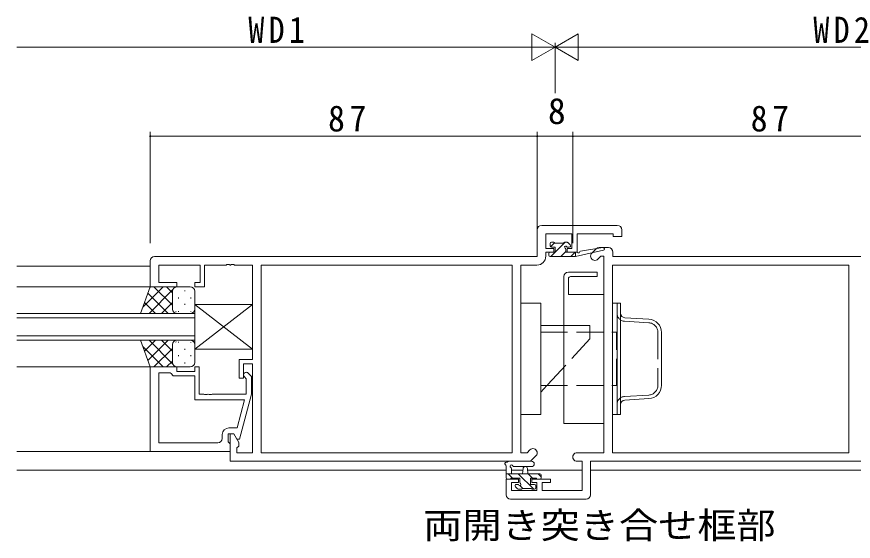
# Model space of a CAD drawing. Units: millimetres, scale not verified. Extents: x -841 to 292, y -594 to 212.
# Drawn here: x -143.8 to 44.3, y -92.6 to 25.2 of the extents above; entities that cross this region are included whole.
import ezdxf
from ezdxf.enums import TextEntityAlignment as Align

# ---------------------------------------------------------------- set-up
doc = ezdxf.new("R2010")
doc.units = ezdxf.units.MM
doc.header["$LTSCALE"] = 2
doc.linetypes.add('DASHED3', pattern=[4, 3, -1])
doc.layers.add('0-2_USER1', color=7, linetype='Continuous')
for name, color, linetype, lineweight in [('0-3_YKK_11', 7, 'Continuous', 9), ('0-4_YKK_12', 2, 'Continuous', 9), ('0-5_YKK_13', 4, 'Continuous', 9), ('0-6_YKK_D', 6, 'Continuous', 9)]:
    doc.layers.add(name, color=color, linetype=linetype, lineweight=lineweight)
doc.styles.add('ＭＳ ゴシック', font='')
doc.styles.get('ＭＳ ゴシック').set_extended_font_data('MS Gothic')

msp = doc.modelspace()

# ---------------------------------------------------------------- linework, layer by layer
at = {"layer": '0-3_YKK_11'}
for p, q in [((-8.76, -21.633), (-25.76, -21.633)), ((-26.76, -22.632), (-26.76, -28.633)), ((-24.83, -23.563), (-18.96, -23.563)), ((-24.83, -26.833), (-24.83, -23.563)), ((-18.96, -23.563), (-18.96, -26.833)), ((-17.76, -23.563), (-9.69, -23.563)), ((-17.76, -27.633), (-17.76, -23.563)), ((-9.69, -23.563), (-9.69, -24.133)), ((-9.69, -24.133), (-7.76, -24.133)), ((-7.76, -24.133), (-7.76, -22.632)), ((-23.06, -26.833), (-24.83, -26.833)), ((-24.83, -27.633), (-23.06, -27.633)), ((-24.83, -28.562), (-24.83, -27.633)), ((-23.06, -27.633), (-23.06, -26.833)), ((-20.06, -26.833), (-20.06, -27.633)), ((-18.96, -26.833), (-20.06, -26.833)), ((-20.06, -27.633), (-17.76, -27.633)), ((-13.553, -26.925), (-14.477, -27.85)), ((-10.76, -26.632), (-12.846, -26.632)), ((-9.76, -28.633), (-9.76, -27.633)), ((-113.76, -29.632), (-113.76, -35.432)), ((-26.76, -28.633), (-112.76, -28.633)), ((-13.113, -29.215), (-12.461, -28.562)), ((-12.461, -28.562), (-11.76, -28.562)), ((-11.76, -28.562), (-11.76, -72.703)), ((67.24, -28.633), (-9.76, -28.633)), ((-111.83, -30.563), (-102.56, -30.563)), ((-111.83, -34.432), (-111.83, -30.563)), ((-102.56, -30.563), (-102.56, -34.432)), ((-101.56, -30.563), (-96.718, -30.563)), ((-101.56, -35.432), (-101.56, -30.563)), ((-96.718, -30.563), (-96.535, -30.443)), ((-96.535, -30.443), (-95.985, -30.443)), ((-95.985, -30.443), (-95.802, -30.563)), ((-95.802, -30.563), (-95.718, -30.563)), ((-95.718, -30.563), (-95.535, -30.443)), ((-95.535, -30.443), (-94.985, -30.443)), ((-94.985, -30.443), (-94.802, -30.563)), ((-94.802, -30.563), (-90.76, -30.563)), ((-90.76, -30.563), (-90.76, -51.732)), ((-32.39, -30.563), (-88.83, -30.563)), ((-88.83, -30.563), (-88.83, -72.703)), ((-32.39, -30.563), (-88.83, -30.563)), ((-32.39, -72.703), (-32.39, -30.563)), ((-30.46, -30.563), (-26.83, -30.563)), ((-30.46, -72.703), (-30.46, -30.563)), ((43.31, -30.563), (-9.83, -30.563)), ((-9.83, -30.563), (-9.83, -72.703)), ((43.31, -30.563), (-9.83, -30.563)), ((43.31, -72.703), (43.31, -30.563)), ((-113.76, -35.432), (-107.76, -35.432)), ((-107.76, -34.432), (-111.83, -34.432)), ((-107.76, -35.432), (-107.76, -34.432)), ((-103.76, -34.432), (-103.76, -35.432)), ((-102.56, -34.432), (-103.76, -34.432)), ((-103.76, -35.432), (-101.56, -35.432)), ((-93.76, -51.732), (-93.76, -55.932)), ((-90.76, -51.732), (-93.76, -51.732)), ((-113.76, -53.433), (-107.76, -53.433)), ((-113.76, -72.432), (-113.76, -53.433)), ((-107.76, -53.433), (-107.76, -54.432)), ((-107.76, -54.432), (-103.76, -54.432)), ((-103.76, -53.433), (-102.76, -53.433)), ((-103.76, -54.432), (-103.76, -53.433)), ((-102.76, -53.433), (-102.76, -59.532)), ((-92.76, -52.733), (-90.76, -52.733)), ((-92.76, -55.932), (-92.76, -52.733)), ((-90.76, -52.733), (-90.76, -72.703)), ((-111.83, -54.732), (-111.83, -70.502)), ((-109.26, -54.732), (-111.83, -54.732)), ((-111.83, -54.732), (-111.83, -70.502)), ((-109.06, -54.932), (-109.26, -54.732)), ((-108.56, -55.432), (-109.06, -54.932)), ((-103.76, -55.432), (-108.56, -55.432)), ((-103.76, -60.833), (-103.76, -55.432)), ((-93.76, -55.932), (-92.76, -55.932)), ((-92.16, -56.081), (-92.584, -55.657)), ((-92.16, -59.532), (-92.16, -56.081)), ((-91.736, -54.808), (-90.96, -55.584)), ((-90.96, -55.584), (-90.96, -59.529)), ((-102.76, -59.532), (-101.718, -59.532)), ((-101.718, -59.532), (-101.535, -59.652)), ((-101.535, -59.652), (-100.985, -59.652)), ((-100.985, -59.652), (-100.802, -59.532)), ((-100.802, -59.532), (-100.718, -59.532)), ((-100.718, -59.532), (-100.535, -59.652)), ((-100.535, -59.652), (-99.985, -59.652)), ((-99.985, -59.652), (-99.802, -59.532)), ((-99.802, -59.532), (-92.16, -59.532)), ((-90.96, -59.529), (-93.667, -69.632)), ((-92.551, -60.833), (-103.76, -60.833)), ((-94.24, -67.133), (-92.551, -60.833)), ((-96.06, -67.133), (-94.24, -67.133)), ((-97.56, -69.502), (-97.56, -68.632)), ((-96.26, -68.432), (-96.26, -70.233)), ((-94.96, -68.432), (-96.26, -68.432)), ((-95.76, -68.432), (-95.76, -74.633)), ((-94.96, -68.432), (-95.76, -68.432)), ((-93.83, -70.39), (-94.96, -68.432)), ((-94.267, -69.632), (-94.96, -68.432)), ((-111.83, -70.502), (-98.56, -70.502)), ((-96.26, -70.233), (-96.06, -70.432)), ((-96.06, -70.432), (-95.76, -70.732)), ((-95.76, -70.732), (-95.76, -72.432)), ((-93.667, -69.632), (-94.267, -69.632)), ((-94.26, -71.633), (-93.83, -71.202)), ((-93.83, -71.202), (-93.83, -70.39)), ((-95.76, -72.432), (-113.76, -72.432)), ((-94.26, -72.703), (-94.26, -71.633)), ((-90.76, -72.703), (-94.26, -72.703)), ((-88.83, -72.703), (-32.39, -72.703)), ((-29.059, -72.703), (-30.46, -72.703)), ((-28.407, -72.05), (-29.059, -72.703)), ((-11.76, -72.703), (-17.795, -72.703)), ((-9.83, -72.703), (43.31, -72.703)), ((-95.76, -74.633), (-28.26, -74.633)), ((-28.26, -74.633), (-27.043, -73.415)), ((-17.795, -74.633), (-16.69, -74.633)), ((-16.69, -74.633), (-16.69, -81.202)), ((-14.76, -74.633), (50.24, -74.633)), ((-14.76, -82.132), (-14.76, -74.633)), ((-33.76, -78.632), (-33.76, -82.132)), ((-30.96, -78.632), (-33.76, -78.632)), ((-30.96, -79.432), (-30.96, -78.632)), ((-27.96, -78.632), (-27.96, -79.432)), ((-23.76, -78.632), (-27.96, -78.632)), ((-23.76, -79.432), (-23.76, -78.632)), ((-32.56, -79.432), (-30.96, -79.432)), ((-32.56, -81.202), (-32.56, -79.432)), ((-27.96, -79.432), (-26.86, -79.432)), ((-26.86, -79.432), (-26.86, -81.202)), ((-25.66, -79.432), (-23.76, -79.432)), ((-25.66, -81.202), (-25.66, -79.432)), ((-26.86, -81.202), (-32.56, -81.202)), ((-16.69, -81.202), (-25.66, -81.202)), ((-32.76, -83.132), (-15.76, -83.132))]:
    msp.add_line(p, q, dxfattribs=at)
for centre, radius, start, end in [((-25.76, -22.632), 1, 90, 179.99998), ((-8.76, -22.632), 1, 0, 89.99998), ((-13.795, -28.532), 0.965, 134.99998, 315), ((-12.846, -27.633), 1, 89.99997, 134.99997), ((-10.76, -27.633), 1, 0, 89.99998), ((-112.76, -29.632), 1, 90, 179.99998), ((-26.83, -28.562), 2, 270, 359.99998), ((-92.16, -55.232), 0.6, 44.99998, 225), ((-96.06, -68.632), 1.5, 90, 179.99998), ((-98.56, -69.502), 1, 270, 359.99998), ((-27.725, -72.733), 0.965, 314.99998, 135), ((-17.795, -73.667), 0.965, 89.99998, 270), ((-32.76, -82.132), 1, 180, 269.99998), ((-15.76, -82.132), 1, 270, 359.99998)]:
    msp.add_arc(centre, radius, start, end, dxfattribs=at)
at = {"layer": '0-4_YKK_12'}
for p, q in [((-113.76, -30.832), (-143.76, -30.832)), ((-143.76, -35.432), (-113.76, -35.432)), ((-103.76, -41.432), (-143.76, -41.432)), ((-143.76, -42.433), (-103.76, -42.433)), ((-103.76, -47.432), (-103.76, -41.432)), ((-103.76, -46.433), (-143.76, -46.433)), ((-143.76, -47.432), (-103.76, -47.432)), ((-143.76, -53.433), (-113.76, -53.433)), ((-113.76, -72.432), (-143.76, -72.432)), ((-33.761, -76.632), (-143.76, -76.632)), ((-29.99, -76.632), (-32.561, -76.632)), ((-16.69, -76.632), (-28.933, -76.632)), ((98.24, -76.632), (-14.76, -76.632))]:
    msp.add_line(p, q, dxfattribs=at)
at = {"layer": '0-5_YKK_13'}
for p, q in [((-23.86, -26.233), (-23.86, -25.732)), ((-23.771, -26.446), (-22.877, -25.552)), ((-23.712, -28.633), (-20.512, -25.432)), ((-23.56, -25.432), (-23.06, -25.432)), ((-22.86, -25.632), (-20.86, -25.632)), ((-20.66, -25.432), (-20.06, -25.432)), ((-19.848, -25.52), (-19.348, -26.02)), ((-24.16, -28.333), (-24.16, -27.932)), ((-23.86, -27.633), (-22.76, -27.633)), ((-22.76, -26.532), (-23.56, -26.532)), ((-22.76, -27.633), (-22.76, -26.532)), ((-21.467, -28.633), (-20.36, -27.525)), ((-20.36, -26.993), (-20.36, -27.633)), ((-20.36, -27.633), (-18.162, -27.633)), ((-19.56, -26.532), (-19.899, -26.532)), ((-19.222, -28.633), (-18.222, -27.633)), ((-18.162, -28.633), (-11.896, -27.225)), ((-18.162, -27.633), (-18.075, -27.618)), ((-18.162, -28.633), (-18.162, -27.633)), ((-17.049, -27.452), (-12.01, -26.636)), ((-23.86, -28.633), (-18.162, -28.633)), ((-20.759, -66.132), (-20.759, -33.132)), ((-19.759, -32.132), (-13.259, -32.132)), ((-19.759, -33.632), (-19.759, -37.132)), ((-13.259, -33.132), (-19.259, -33.132)), ((-13.259, -32.132), (-13.259, -33.132)), ((-115.903, -41.432), (-113.76, -35.432)), ((-110.851, -35.432), (-115.376, -39.957)), ((-113.68, -35.432), (-113.805, -35.557)), ((-113.76, -35.432), (-107.76, -35.432)), ((-108.76, -39.59), (-112.917, -35.432)), ((-108.76, -36.761), (-110.089, -35.432)), ((-108.023, -35.432), (-108.073, -35.483)), ((-107.76, -35.432), (-104.76, -35.432)), ((-109.745, -41.432), (-114.282, -36.896)), ((-108.71, -36.119), (-114.023, -41.432)), ((-108.76, -40.432), (-108.76, -36.433)), ((-108.76, -36.433), (-108.76, -40.432)), ((-106.011, -36.436), (-106.011, -36.236)), ((-103.76, -40.432), (-103.76, -36.433)), ((-19.759, -37.132), (-11.759, -37.132)), ((-112.574, -41.432), (-115.027, -38.98)), ((-108.76, -38.998), (-111.194, -41.432)), ((-107.426, -38.051), (-107.426, -37.851)), ((-106.011, -39.466), (-106.011, -39.266)), ((-104.596, -38.051), (-104.596, -37.851)), ((-90.76, -39.432), (-103.76, -39.432)), ((-103.76, -49.432), (-90.76, -39.432)), ((-103.76, -39.432), (-103.76, -49.432)), ((-90.76, -49.432), (-103.76, -39.432)), ((-90.76, -39.432), (-90.76, -49.432)), ((-30.46, -39.132), (-25.96, -39.132)), ((-30.46, -39.132), (-30.46, -64.132)), ((-25.96, -39.132), (-25.96, -64.132)), ((-9.83, -39.132), (-9.83, -64.132)), ((-8.83, -39.132), (-8.03, -39.132)), ((-8.83, -64.132), (-8.83, -39.132)), ((-8.03, -64.132), (-8.03, -39.132)), ((-107.948, -41.015), (-107.966, -41.032)), ((-107.426, -41.032), (-107.426, -40.881)), ((-104.596, -41.019), (-104.596, -40.881)), ((-115.903, -41.432), (-107.76, -41.432)), ((-107.76, -41.432), (-104.76, -41.432)), ((-7.089, -42.387), (-1.652, -42.71)), ((-14.96, -44.132), (-25.96, -44.132)), ((-14.96, -45.632), (-14.96, -44.132)), ((1.17, -45.705), (1.17, -57.559)), ((-115.903, -47.432), (-107.76, -47.432)), ((-115.903, -47.432), (-113.76, -53.433)), ((-112.574, -47.432), (-115.027, -49.885)), ((-109.745, -47.432), (-114.282, -51.969)), ((-108.71, -52.746), (-114.023, -47.432)), ((-108.76, -49.867), (-111.194, -47.432)), ((-108.76, -48.432), (-108.76, -52.432)), ((-108.76, -52.432), (-108.76, -48.833)), ((-107.948, -47.85), (-107.966, -47.833)), ((-107.76, -47.432), (-104.76, -47.432)), ((-107.426, -47.833), (-107.426, -47.984)), ((-104.596, -47.846), (-104.596, -47.984)), ((-103.76, -48.432), (-103.76, -52.432)), ((-110.851, -53.433), (-115.376, -48.908)), ((-108.76, -49.275), (-112.917, -53.433)), ((-106.011, -49.399), (-106.011, -49.599)), ((-90.76, -49.432), (-103.76, -49.432)), ((-108.76, -52.104), (-110.089, -53.433)), ((-107.426, -50.814), (-107.426, -51.014)), ((-106.011, -52.429), (-106.011, -52.629)), ((-104.596, -50.814), (-104.596, -51.014)), ((-113.68, -53.433), (-113.805, -53.308)), ((-113.76, -53.433), (-107.76, -53.433)), ((-108.023, -53.433), (-108.073, -53.382)), ((-107.76, -53.433), (-104.76, -53.433)), ((-24.585, -57.632), (-25.96, -59.132)), ((-1.652, -60.554), (-7.089, -60.878)), ((-30.46, -64.132), (-25.96, -64.132)), ((-9.83, -64.132), (-8.83, -64.132)), ((-8.83, -64.132), (-8.03, -64.132)), ((-28.033, -74.633), (-33.196, -74.633)), ((-33.761, -78.333), (-33.761, -75.652)), ((-32.561, -76.252), (-32.561, -77.433)), ((-28.033, -75.832), (-31.995, -75.835)), ((-30.061, -77.433), (-29.959, -76.288)), ((-28.861, -77.433), (-28.963, -76.288)), ((-33.761, -77.433), (-26.161, -77.433)), ((-32.861, -78.632), (-33.461, -78.632)), ((-33.296, -77.433), (-32.296, -78.432)), ((-30.661, -78.432), (-32.661, -78.432)), ((-31.051, -77.433), (-27.551, -80.933)), ((-30.661, -79.371), (-30.661, -78.432)), ((-28.806, -77.433), (-27.806, -78.432)), ((-28.261, -78.432), (-28.261, -79.833)), ((-26.962, -78.432), (-28.261, -78.432)), ((-26.161, -78.632), (-26.762, -78.632)), ((-26.561, -77.433), (-25.861, -78.132)), ((-25.861, -77.732), (-25.861, -78.333)), ((-31.174, -80.845), (-31.674, -80.345)), ((-31.461, -79.833), (-31.122, -79.833)), ((-30.646, -80.082), (-29.996, -80.732)), ((-28.061, -80.732), (-30.161, -80.732)), ((-28.261, -79.833), (-27.361, -79.833)), ((-27.061, -80.133), (-27.061, -80.633)), ((-30.361, -80.933), (-30.961, -80.933)), ((-27.361, -80.933), (-27.861, -80.933))]:
    msp.add_line(p, q, dxfattribs=at)
at = {"layer": '0-5_YKK_13', "linetype": 'DASHED3'}
for p, q in [((-7.137, -43.185), (-1.699, -43.509)), ((-25.96, -45.632), (-8.96, -45.632)), ((-14.96, -47.132), (-14.96, -45.632)), ((-8.96, -57.632), (-8.96, -45.632)), ((0.37, -45.705), (0.37, -57.559)), ((-14.96, -47.132), (-24.585, -57.632)), ((-25.96, -57.632), (-8.96, -57.632)), ((-1.699, -59.755), (-7.137, -60.079))]:
    msp.add_line(p, q, dxfattribs=at)
at = {"layer": '0-5_YKK_13'}
for points in [[(-11.759, -37.132), (-11.759, -66.132), (-20.759, -66.132)], [(-9.83, -39.132), (-8.83, -39.132), (-8.83, -64.132)]]:
    msp.add_lwpolyline(points, dxfattribs=at)
for centre, radius, start, end in [((-23.56, -25.732), 0.3, 90, 180), ((-23.56, -26.233), 0.3, 180, 270), ((-23.06, -25.632), 0.2, 0, 90), ((-20.66, -25.632), 0.2, 90, 180), ((-20.36, -26.532), 0.25, 33.05573, 236.94426), ((-20.06, -25.732), 0.3, 45, 90), ((-19.56, -26.233), 0.3, 270, 45), ((-23.86, -27.932), 0.3, 90, 180), ((-20.66, -26.993), 0.3, 0, 56.94426), ((-19.899, -26.233), 0.3, 213.05573, 270), ((-18.027, -27.915), 0.3, 39.19753, 99.19753), ((-17.562, -27.535), 0.3, 219.19753, 339.19753), ((-17.001, -27.748), 0.3, 99.19753, 159.19753), ((-11.962, -26.933), 0.3, 282.65862, 99.19753), ((-23.86, -28.333), 0.3, 180, 270), ((-19.759, -33.132), 1, 90, 180), ((-19.259, -33.632), 0.5, 90, 180), ((-107.76, -36.433), 1, 90, 180), ((-107.76, -36.433), 1, 90.00009, 180), ((-104.76, -36.433), 1, 0, 90), ((-107.76, -40.432), 1, 180, 270), ((-104.76, -40.432), 1, 270, 0), ((-7.03, -41.388), 1, 180, 266.59355), ((-1.83, -45.705), 3, 0, 86.59355), ((-107.76, -48.432), 1, 90, 180), ((-104.76, -48.432), 1, 0, 90), ((-107.76, -52.432), 1, 180, 270), ((-107.76, -52.432), 1, 180, 269.99989), ((-104.76, -52.432), 1, 270, 0), ((-1.83, -57.559), 3, 273.40643, 0), ((-7.03, -61.876), 1, 93.40643, 180), ((-33.761, -75.133), 0.3, 79.47121, 239.99998), ((-33.652, -74.543), 0.3, 259.47121, 319.47121), ((-33.196, -74.932), 0.3, 90, 139.47121), ((-28.034, -75.232), 0.6, 270.04022, 90.04022), ((-34.061, -75.652), 0.3, 0, 60), ((-32.561, -75.732), 0.3, 19.18974, 239.99998), ((-32.861, -76.252), 0.3, 0, 60), ((-31.995, -75.535), 0.3, 199.18974, 270.04022), ((-29.462, -76.333), 0.5, 5.09206, 174.90793), ((-33.461, -78.333), 0.3, 180, 270), ((-32.861, -78.432), 0.2, 270, 0), ((-26.762, -78.432), 0.2, 180, 270), ((-26.161, -77.732), 0.3, 0, 90), ((-26.161, -78.333), 0.3, 270, 0), ((-31.461, -80.133), 0.3, 90, 225), ((-30.961, -80.633), 0.3, 225, 270), ((-31.122, -80.133), 0.3, 33.05573, 90), ((-30.661, -79.833), 0.25, 213.05573, 56.94426), ((-30.361, -79.371), 0.3, 180, 236.94426), ((-30.361, -80.732), 0.2, 270, 0), ((-27.861, -80.732), 0.2, 180, 270), ((-27.361, -80.133), 0.3, 0, 90), ((-27.361, -80.633), 0.3, 270, 0)]:
    msp.add_arc(centre, radius, start, end, dxfattribs=at)
at = {"layer": '0-5_YKK_13', "linetype": 'DASHED3'}
for centre, radius, start, end in [((-7.03, -41.388), 1.8, 180, 266.59355), ((-1.83, -45.705), 2.2, 0, 86.59355), ((-1.83, -57.559), 2.2, 273.40643, 0), ((-7.03, -61.876), 1.8, 93.40643, 180)]:
    msp.add_arc(centre, radius, start, end, dxfattribs=at)
at = {"layer": '0-6_YKK_D'}
for p, q in [((-27.956, 21.367), (-27.956, 15.368)), ((-22.76, 18.367), (-27.956, 21.367)), ((-22.76, 18.367), (-17.564, 21.367)), ((-17.564, 15.368), (-17.564, 21.367)), ((-22.76, 8.09), (-22.76, 19.368)), ((-22.76, 8.09), (-22.76, 19.368)), ((-28.76, 18.367), (-143.76, 18.367)), ((-22.76, 18.367), (-33.152, 18.367)), ((-22.76, 18.367), (-27.956, 15.368)), ((-22.76, 18.367), (-12.368, 18.367)), ((-22.76, 18.367), (-17.564, 15.368)), ((-16.76, 18.367), (98.24, 18.367)), ((-113.76, -25.632), (-113.76, -0.632)), ((-26.76, -1.633), (-113.76, -1.633)), ((-26.76, -25.632), (-26.76, -0.632)), ((-26.76, -25.632), (-26.76, -0.632)), ((-26.76, -1.633), (-18.76, -1.633)), ((-18.76, -25.632), (-18.76, -0.632)), ((-18.76, -25.632), (-18.76, -0.632)), ((-18.76, -1.633), (68.24, -1.633))]:
    msp.add_line(p, q, dxfattribs=at)
for centre, start, end in [((-113.76, -1.633), 0, 180), ((-113.76, -1.633), 180, 0), ((-26.76, -1.633), 0, 180), ((-26.76, -1.633), 0, 180), ((-26.76, -1.633), 180, 0), ((-26.76, -1.633), 180, 0), ((-18.76, -1.633), 0, 180), ((-18.76, -1.633), 0, 180), ((-18.76, -1.633), 180, 0), ((-18.76, -1.633), 180, 0)]:
    msp.add_arc(centre, 0.106, start, end, dxfattribs=at)

# ---------------------------------------------------------------- texts
at = {"layer": '0-2_USER1', "style": 'ＭＳ ゴシック', "width": 1.1}
msp.add_text('両開き突き合せ框部', height=5.865, dxfattribs=at).set_placement((-52.38, -93.702), align=Align.BOTTOM_LEFT)
at = {"layer": '0-6_YKK_D', "color": 7, "style": 'ＭＳ ゴシック'}
msp.add_text('8', height=5.865, dxfattribs=at).set_placement((-24.36, -0.632), align=Align.BOTTOM_LEFT)
at = {"layer": '0-6_YKK_D', "color": 7, "char_height": 5.865, "attachment_point": 7, "style": 'ＭＳ ゴシック'}
for s, insert in [('\\T1.27;\\W0.9;WD1', (-91.7, 19.368)), ('\\T1.27;\\W0.9;WD2', (35.3, 19.368)), ('\\T1.27;\\W0.95;87', (-73.78, -0.632)), ('\\T1.27;\\W0.95;87', (21.22, -0.632))]:
    msp.add_mtext(s, dxfattribs=dict(at, insert=insert))

doc.saveas('drawing.dxf')
